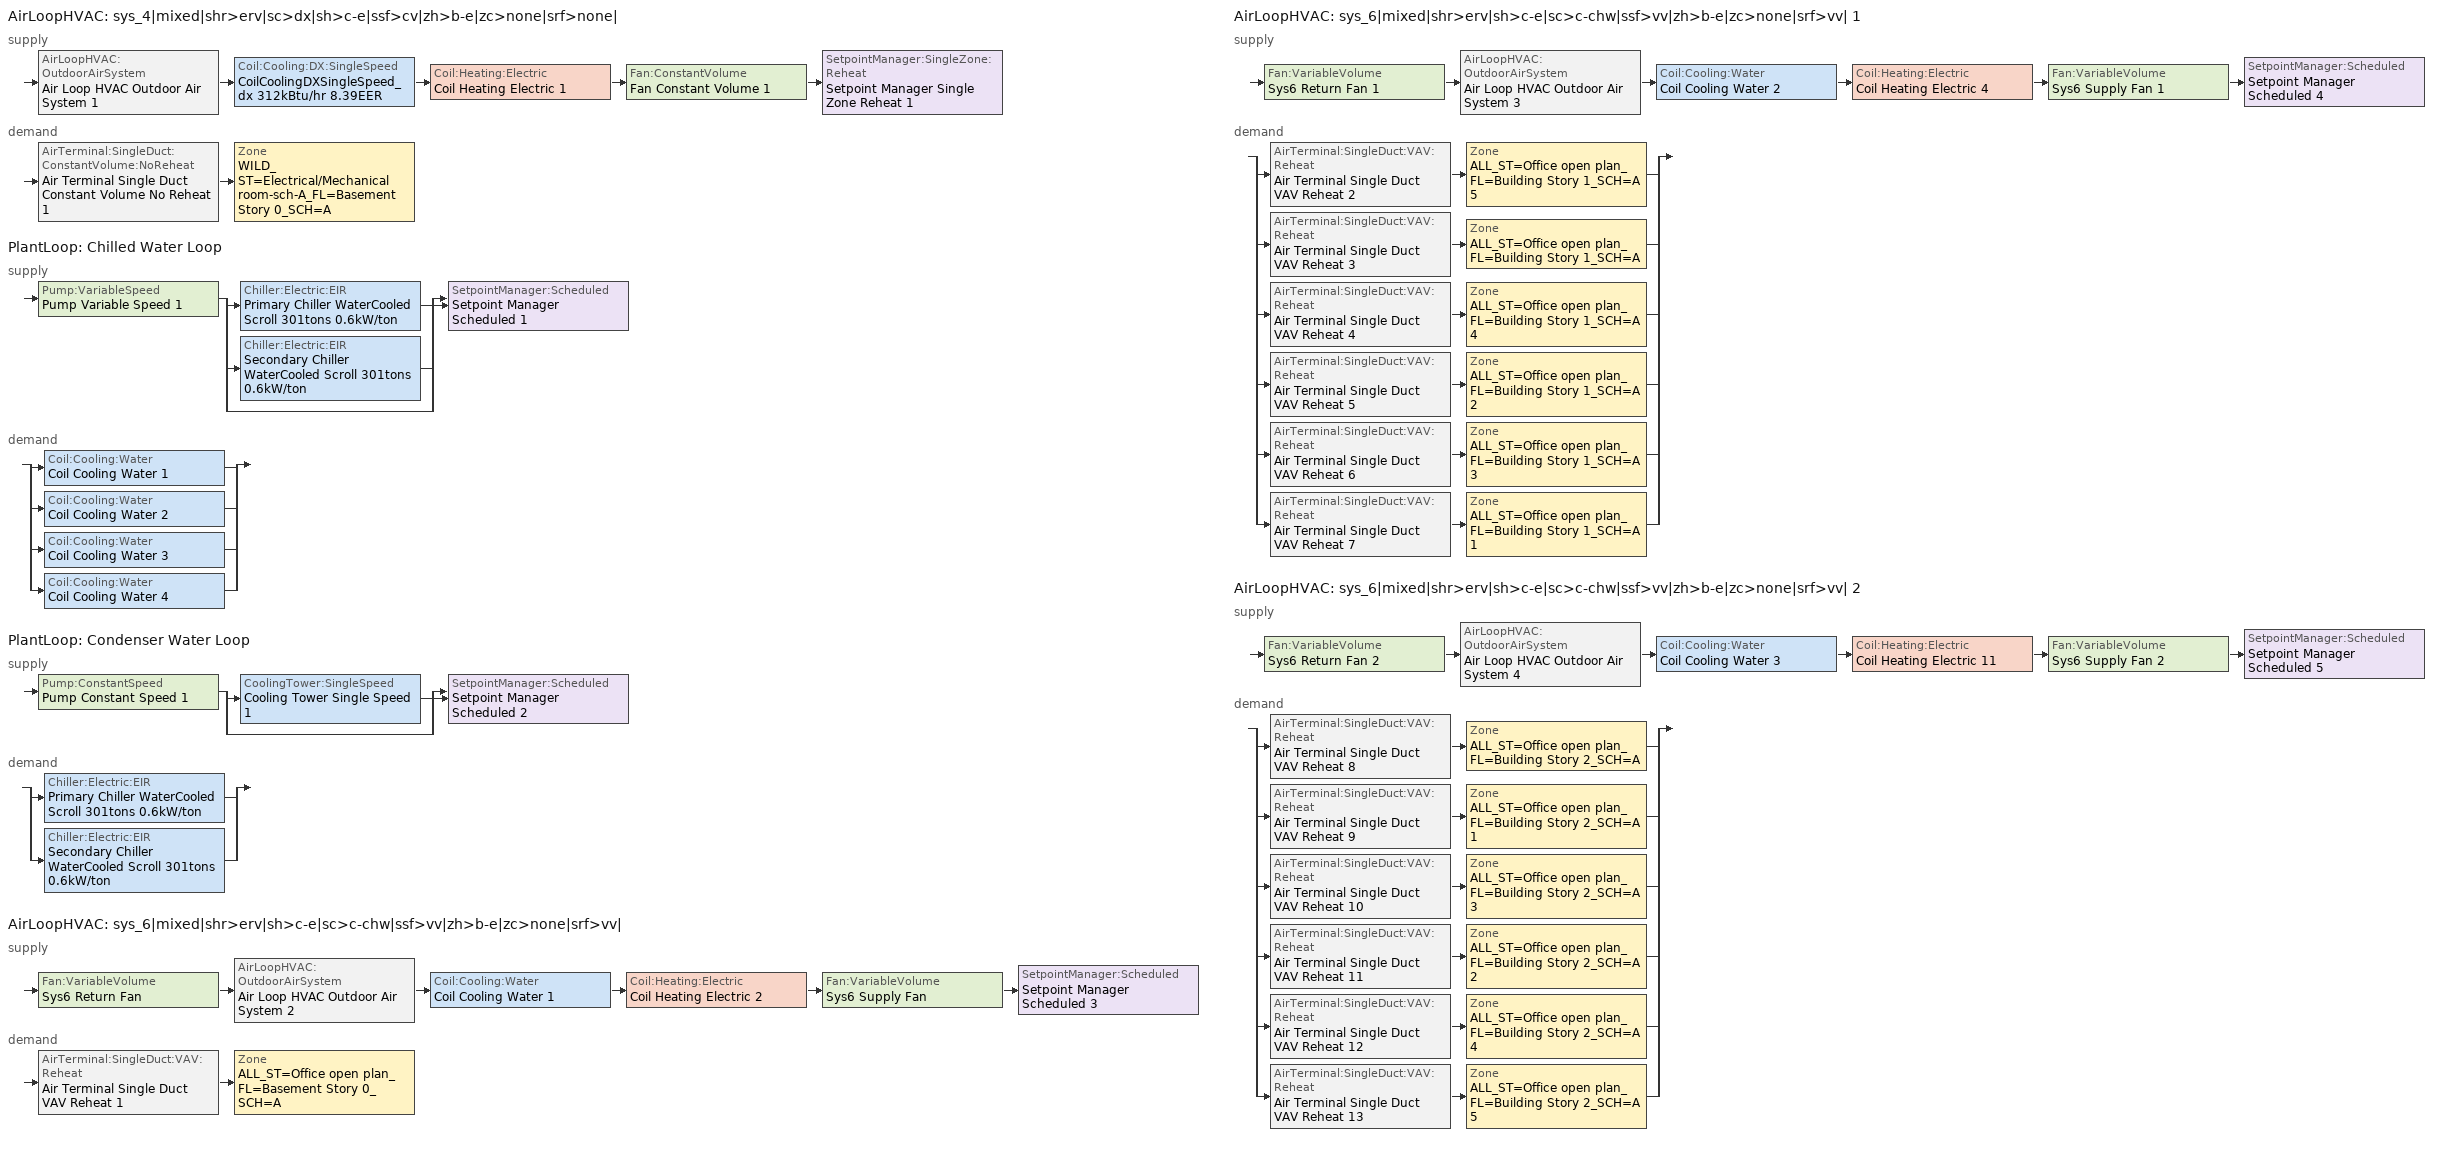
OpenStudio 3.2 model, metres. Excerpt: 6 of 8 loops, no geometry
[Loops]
AirLoopHVAC 'sys_4|mixed|shr>erv|sc>dx|sh>c-e|ssf>cv|zh>b-e|zc>none|srf>none|'
 supply: AirLoopHVAC:OutdoorAirSystem 'Air Loop HVAC Outdoor Air System 1' > Coil:Cooling:DX:SingleSpeed 'CoilCoolingDXSingleSpeed_dx 312kBtu/hr 8.39EER' > Coil:Heating:Electric 'Coil Heating Electric 1' > Fan:ConstantVolume 'Fan Constant Volume 1' > SetpointManager:SingleZone:Reheat 'Setpoint Manager Single Zone Reheat 1'
 demand: AirTerminal:SingleDuct:ConstantVolume:NoReheat 'Air Terminal Single Duct Constant Volume No Reheat 1' > Zone 'WILD_ST=Electrical/Mechanical room-sch-A_FL=Basement Story 0_SCH=A'
PlantLoop 'Chilled Water Loop'
 supply: Pump:VariableSpeed 'Pump Variable Speed 1' > split
  | Chiller:Electric:EIR 'Primary Chiller WaterCooled Scroll 301tons 0.6kW/ton'
  | Chiller:Electric:EIR 'Secondary Chiller WaterCooled Scroll 301tons 0.6kW/ton'
  | bypass
  join > SetpointManager:Scheduled 'Setpoint Manager Scheduled 1'
 demand: split
  | Coil:Cooling:Water 'Coil Cooling Water 1'
  | Coil:Cooling:Water 'Coil Cooling Water 2'
  | Coil:Cooling:Water 'Coil Cooling Water 3'
  | Coil:Cooling:Water 'Coil Cooling Water 4'
PlantLoop 'Condenser Water Loop'
 supply: Pump:ConstantSpeed 'Pump Constant Speed 1' > split
  | CoolingTower:SingleSpeed 'Cooling Tower Single Speed 1'
  | bypass
  join > SetpointManager:Scheduled 'Setpoint Manager Scheduled 2'
 demand: split
  | Chiller:Electric:EIR 'Primary Chiller WaterCooled Scroll 301tons 0.6kW/ton'
  | Chiller:Electric:EIR 'Secondary Chiller WaterCooled Scroll 301tons 0.6kW/ton'
AirLoopHVAC 'sys_6|mixed|shr>erv|sh>c-e|sc>c-chw|ssf>vv|zh>b-e|zc>none|srf>vv|'
 supply: Fan:VariableVolume 'Sys6 Return Fan' > AirLoopHVAC:OutdoorAirSystem 'Air Loop HVAC Outdoor Air System 2' > Coil:Cooling:Water 'Coil Cooling Water 1' > Coil:Heating:Electric 'Coil Heating Electric 2' > Fan:VariableVolume 'Sys6 Supply Fan' > SetpointManager:Scheduled 'Setpoint Manager Scheduled 3'
 demand: AirTerminal:SingleDuct:VAV:Reheat 'Air Terminal Single Duct VAV Reheat 1' > Zone 'ALL_ST=Office open plan_FL=Basement Story 0_SCH=A'
AirLoopHVAC 'sys_6|mixed|shr>erv|sh>c-e|sc>c-chw|ssf>vv|zh>b-e|zc>none|srf>vv| 1'
 supply: Fan:VariableVolume 'Sys6 Return Fan 1' > AirLoopHVAC:OutdoorAirSystem 'Air Loop HVAC Outdoor Air System 3' > Coil:Cooling:Water 'Coil Cooling Water 2' > Coil:Heating:Electric 'Coil Heating Electric 4' > Fan:VariableVolume 'Sys6 Supply Fan 1' > SetpointManager:Scheduled 'Setpoint Manager Scheduled 4'
 demand: split
  | AirTerminal:SingleDuct:VAV:Reheat 'Air Terminal Single Duct VAV Reheat 2' > Zone 'ALL_ST=Office open plan_FL=Building Story 1_SCH=A 5'
  | AirTerminal:SingleDuct:VAV:Reheat 'Air Terminal Single Duct VAV Reheat 3' > Zone 'ALL_ST=Office open plan_FL=Building Story 1_SCH=A'
  | AirTerminal:SingleDuct:VAV:Reheat 'Air Terminal Single Duct VAV Reheat 4' > Zone 'ALL_ST=Office open plan_FL=Building Story 1_SCH=A 4'
  | AirTerminal:SingleDuct:VAV:Reheat 'Air Terminal Single Duct VAV Reheat 5' > Zone 'ALL_ST=Office open plan_FL=Building Story 1_SCH=A 2'
  | AirTerminal:SingleDuct:VAV:Reheat 'Air Terminal Single Duct VAV Reheat 6' > Zone 'ALL_ST=Office open plan_FL=Building Story 1_SCH=A 3'
  | AirTerminal:SingleDuct:VAV:Reheat 'Air Terminal Single Duct VAV Reheat 7' > Zone 'ALL_ST=Office open plan_FL=Building Story 1_SCH=A 1'
AirLoopHVAC 'sys_6|mixed|shr>erv|sh>c-e|sc>c-chw|ssf>vv|zh>b-e|zc>none|srf>vv| 2'
 supply: Fan:VariableVolume 'Sys6 Return Fan 2' > AirLoopHVAC:OutdoorAirSystem 'Air Loop HVAC Outdoor Air System 4' > Coil:Cooling:Water 'Coil Cooling Water 3' > Coil:Heating:Electric 'Coil Heating Electric 11' > Fan:VariableVolume 'Sys6 Supply Fan 2' > SetpointManager:Scheduled 'Setpoint Manager Scheduled 5'
 demand: split
  | AirTerminal:SingleDuct:VAV:Reheat 'Air Terminal Single Duct VAV Reheat 8' > Zone 'ALL_ST=Office open plan_FL=Building Story 2_SCH=A'
  | AirTerminal:SingleDuct:VAV:Reheat 'Air Terminal Single Duct VAV Reheat 9' > Zone 'ALL_ST=Office open plan_FL=Building Story 2_SCH=A 1'
  | AirTerminal:SingleDuct:VAV:Reheat 'Air Terminal Single Duct VAV Reheat 10' > Zone 'ALL_ST=Office open plan_FL=Building Story 2_SCH=A 3'
  | AirTerminal:SingleDuct:VAV:Reheat 'Air Terminal Single Duct VAV Reheat 11' > Zone 'ALL_ST=Office open plan_FL=Building Story 2_SCH=A 2'
  | AirTerminal:SingleDuct:VAV:Reheat 'Air Terminal Single Duct VAV Reheat 12' > Zone 'ALL_ST=Office open plan_FL=Building Story 2_SCH=A 4'
  | AirTerminal:SingleDuct:VAV:Reheat 'Air Terminal Single Duct VAV Reheat 13' > Zone 'ALL_ST=Office open plan_FL=Building Story 2_SCH=A 5'
[Sizing:Zone] Zone Cooling Design Supply Air Temperature Input Method=TemperatureDifference; Zone Cooling Design Supply Air Temperature {C}=14; Zone Cooling Design Supply Air Temperature Difference {deltaC}=11; Zone Heating Design Supply Air Temperature Input Method=TemperatureDifference; Zone Heating Design Supply Air Temperature {C}=40; Zone Heating Design Supply Air Temperature Difference {deltaC}=21; Zone Cooling Design Supply Air Humidity Ratio {kg-H2O/kg-air}=0.0085; Zone Heating Design Supply Air Humidity Ratio {kg-H2O/kg-air}=0.008; Zone Heating Sizing Factor=1.3; Zone Cooling Sizing Factor=1.1; Cooling Design Air Flow Method=DesignDay; Heating Design Air Flow Method=DesignDay; Account for Dedicated Outdoor Air System=No; Dedicated Outdoor Air System Control Strategy=NeutralSupplyAir; Dedicated Outdoor Air Low Setpoint Temperature for Design {C}=autosize; Dedicated Outdoor Air High Setpoint Temperature for Design {C}=autosize
ALL_ST=Office open plan_FL=Building Story 1_SCH=A; ALL_ST=Office open plan_FL=Building Story 1_SCH=A 1; ALL_ST=Office open plan_FL=Building Story 1_SCH=A 2; ALL_ST=Office open plan_FL=Basement Story 0_SCH=A; ALL_ST=Office open plan_FL=Building Story 2_SCH=A; ALL_ST=Office open plan_FL=Building Story 1_SCH=A 3; ALL_ST=Office open plan_FL=Building Story 1_SCH=A 4; ALL_ST=Office open plan_FL=Building Story 2_SCH=A 1; ALL_ST=Office open plan_FL=Building Story 2_SCH=A 2; ALL_ST=Office open plan_FL=Building Story 2_SCH=A 3; ALL_ST=Office open plan_FL=Building Story 1_SCH=A 5; ALL_ST=Office open plan_FL=Building Story 2_SCH=A 4; ALL_ST=Office open plan_FL=Building Story 2_SCH=A 5; WILD_ST=Electrical/Mechanical room-sch-A_FL=Basement Story 0_SCH=A
[Zone equipment]
ALL_ST=Office open plan_FL=Building Story 1_SCH=A: Zone HVAC Baseboard Convective Electric 4, Air Terminal Single Duct VAV Reheat 3
ALL_ST=Office open plan_FL=Building Story 1_SCH=A 1: Zone HVAC Baseboard Convective Electric 8, Air Terminal Single Duct VAV Reheat 7
ALL_ST=Office open plan_FL=Building Story 1_SCH=A 2: Zone HVAC Baseboard Convective Electric 6, Air Terminal Single Duct VAV Reheat 5
ALL_ST=Office open plan_FL=Basement Story 0_SCH=A: Zone HVAC Baseboard Convective Electric 2, Air Terminal Single Duct VAV Reheat 1
ALL_ST=Office open plan_FL=Building Story 2_SCH=A: Zone HVAC Baseboard Convective Electric 9, Air Terminal Single Duct VAV Reheat 8
ALL_ST=Office open plan_FL=Building Story 1_SCH=A 3: Zone HVAC Baseboard Convective Electric 7, Air Terminal Single Duct VAV Reheat 6
ALL_ST=Office open plan_FL=Building Story 1_SCH=A 4: Zone HVAC Baseboard Convective Electric 5, Air Terminal Single Duct VAV Reheat 4
ALL_ST=Office open plan_FL=Building Story 2_SCH=A 1: Zone HVAC Baseboard Convective Electric 10, Air Terminal Single Duct VAV Reheat 9
ALL_ST=Office open plan_FL=Building Story 2_SCH=A 2: Zone HVAC Baseboard Convective Electric 12, Air Terminal Single Duct VAV Reheat 11
ALL_ST=Office open plan_FL=Building Story 2_SCH=A 3: Zone HVAC Baseboard Convective Electric 11, Air Terminal Single Duct VAV Reheat 10
ALL_ST=Office open plan_FL=Building Story 1_SCH=A 5: Zone HVAC Baseboard Convective Electric 3, Air Terminal Single Duct VAV Reheat 2
ALL_ST=Office open plan_FL=Building Story 2_SCH=A 4: Zone HVAC Baseboard Convective Electric 13, Air Terminal Single Duct VAV Reheat 12
ALL_ST=Office open plan_FL=Building Story 2_SCH=A 5: Zone HVAC Baseboard Convective Electric 14, Air Terminal Single Duct VAV Reheat 13
WILD_ST=Electrical/Mechanical room-sch-A_FL=Basement Story 0_SCH=A: Zone HVAC Baseboard Convective Electric 1, Air Terminal Single Duct Constant Volume No Reheat 1
[AirLoopHVAC] Design Supply Air Flow Rate {m3/s}=autosize; Design Return Air Flow Fraction of Supply Air Flow=1
Name | Availability Schedule
sys_4|mixed|shr>erv|sc>dx|sh>c-e|ssf>cv|zh>b-e|zc>none|srf>none| | sys_4|mixed|shr>none|sc>dx|sh>c-e|ssf>cv|zh>b-e|zc>none|srf>none| Occ Sch
sys_6|mixed|shr>erv|sh>c-e|sc>c-chw|ssf>vv|zh>b-e|zc>none|srf>vv| | sys_6|mixed|shr>none|sh>c-e|sc>c-chw|ssf>vv|zh>b-e|zc>none|srf>vv| Occ Sch
sys_6|mixed|shr>erv|sh>c-e|sc>c-chw|ssf>vv|zh>b-e|zc>none|srf>vv| 1 | sys_6|mixed|shr>none|sh>c-e|sc>c-chw|ssf>vv|zh>b-e|zc>none|srf>vv| 1 Occ Sch
sys_6|mixed|shr>erv|sh>c-e|sc>c-chw|ssf>vv|zh>b-e|zc>none|srf>vv| 2 | sys_6|mixed|shr>none|sh>c-e|sc>c-chw|ssf>vv|zh>b-e|zc>none|srf>vv| 2 Occ Sch
[Sizing:System] Type of Load to Size On=Sensible; Design Outdoor Air Flow Rate {m3/s}=Autosize; Preheat Design Temperature {C}=7; Preheat Design Humidity Ratio {kg-H2O/kg-Air}=0.008; Precool Design Humidity Ratio {kg-H2O/kg-Air}=0.008; Central Cooling Design Supply Air Temperature {C}=13; Sizing Option=NonCoincident; 100% Outdoor Air in Cooling=No; 100% Outdoor Air in Heating=No; Central Cooling Design Supply Air Humidity Ratio {kg-H2O/kg-Air}=0.0085; Central Heating Design Supply Air Humidity Ratio {kg-H2O/kg-Air}=0.008; Cooling Design Air Flow Method=DesignDay; Cooling Design Air Flow Rate {m3/s}=0; Heating Design Air Flow Method=DesignDay; Heating Design Air Flow Rate {m3/s}=0; System Outdoor Air Method=ZoneSum; Zone Maximum Outdoor Air Fraction=1; Cooling Supply Air Flow Rate Per Floor Area {m3/s-m2}=0.00996765; Cooling Fraction of Autosized Cooling Supply Air Flow Rate=1; Cooling Supply Air Flow Rate Per Unit Cooling Capacity {m3/s-W}=3.94755e-05; Heating Supply Air Flow Rate Per Floor Area {m3/s-m2}=0.00996765; Heating Fraction of Autosized Heating Supply Air Flow Rate=1; Heating Fraction of Autosized Cooling Supply Air Flow Rate=1; Heating Supply Air Flow Rate Per Unit Heating Capacity {m3/s-W}=3.15882e-05; Cooling Design Capacity Method=CoolingDesignCapacity; Cooling Design Capacity {W}=autosize; Cooling Design Capacity Per Floor Area {W/m2}=234.7; Fraction of Autosized Cooling Design Capacity=1; Heating Design Capacity Method=HeatingDesignCapacity; Heating Design Capacity {W}=autosize; Heating Design Capacity Per Floor Area {W/m2}=157; Fraction of Autosized Heating Design Capacity=1; Central Cooling Capacity Control Method=OnOff
Name | Central Heating Maximum System Air Flow Ratio | Precool Design Temperature {C} | Central Heating Design Supply Air Temperature {C}
sys_4|mixed|shr>erv|sc>dx|sh>c-e|ssf>cv|zh>b-e|zc>none|srf>none| | 1 | 13 | 43
sys_6|mixed|shr>erv|sh>c-e|sc>c-chw|ssf>vv|zh>b-e|zc>none|srf>vv|; sys_6|mixed|shr>erv|sh>c-e|sc>c-chw|ssf>vv|zh>b-e|zc>none|srf>vv| 1; sys_6|mixed|shr>erv|sh>c-e|sc>c-chw|ssf>vv|zh>b-e|zc>none|srf>vv| 2 | 0.3 | 12.8 | 13.1
[Fan:ConstantVolume]
Fan Constant Volume 1: Availability Schedule=Always On Discrete; Fan Total Efficiency=0.39975; Pressure Rise {Pa}=640; Maximum Flow Rate {m3/s}=AutoSize; Motor Efficiency=0.615
[Coil:Cooling:DX:SingleSpeed]
CoilCoolingDXSingleSpeed_dx 312kBtu/hr 8.39EER: Availability Schedule=Always On Discrete; Rated Total Cooling Capacity {W}=autosize; Rated Sensible Heat Ratio=autosize; Rated COP {W/W}=2.92983; Rated Air Flow Rate {m3/s}=autosize; Rated Evaporator Fan Power Per Volume Flow Rate {W/(m3/s)}=773.3; Total Cooling Capacity Function of Temperature Curve=DXCOOL-NECB2011-REF-CAPFT; Total Cooling Capacity Function of Flow Fraction Curve=DXCOOL-NECB2011-REF-CAPFFLOW; Energy Input Ratio Function of Temperature Curve=DXCOOL-NECB2011-REF-COOLEIRFT; Energy Input Ratio Function of Flow Fraction Curve=DXCOOL-NECB2011-REF-COOLEIRFFLOW; Part Load Fraction Correlation Curve=DXCOOL-NECB2011-REF-COOLPLFFPLR; Minimum Outdoor Dry-Bulb Temperature for Compressor Operation {C}=-25; Condenser Type=AirCooled; Evaporative Condenser Effectiveness=0; Evaporative Condenser Air Flow Rate {m3/s}=Autosize; Evaporative Condenser Pump Rated Power Consumption {W}=Autosize; Crankcase Heater Capacity {W}=0; Maximum Outdoor Dry-Bulb Temperature for Crankcase Heater Operation {C}=0; Basin Heater Capacity {W/K}=0; Basin Heater Setpoint Temperature {C}=10
[Coil:Heating:Electric] Availability Schedule=Always On Discrete
Coil Heating Electric 1; Coil Heating Electric 2; Coil Heating Electric 3; Coil Heating Electric 4; Coil Heating Electric 5; Coil Heating Electric 6; Coil Heating Electric 7; Coil Heating Electric 8; Coil Heating Electric 9; Coil Heating Electric 10; Coil Heating Electric 11; Coil Heating Electric 12; Coil Heating Electric 13; Coil Heating Electric 14; Coil Heating Electric 15; Coil Heating Electric 16; Coil Heating Electric 17
[Controller:OutdoorAir] Minimum Outdoor Air Flow Rate {m3/s}=autosize; Maximum Outdoor Air Flow Rate {m3/s}=Autosize; Economizer Control Type=DifferentialEnthalpy; Economizer Control Action Type=ModulateFlow; Lockout Type=NoLockout; Minimum Limit Type=FixedMinimum; High Humidity Control=No; Heat Recovery Bypass Control Type=BypassWhenOAFlowGreaterThanMinimum
Name | Minimum Outdoor Air Schedule | Controller Mechanical Ventilation
Controller Outdoor Air 1 | sys_4|mixed|shr>none|sc>dx|sh>c-e|ssf>cv|zh>b-e|zc>none|srf>none| Occ Sch | Controller Mechanical Ventilation 1
Controller Outdoor Air 2 | sys_6|mixed|shr>none|sh>c-e|sc>c-chw|ssf>vv|zh>b-e|zc>none|srf>vv| Occ Sch | Controller Mechanical Ventilation 2
Controller Outdoor Air 3 | sys_6|mixed|shr>none|sh>c-e|sc>c-chw|ssf>vv|zh>b-e|zc>none|srf>vv| 1 Occ Sch | Controller Mechanical Ventilation 3
Controller Outdoor Air 4 | sys_6|mixed|shr>none|sh>c-e|sc>c-chw|ssf>vv|zh>b-e|zc>none|srf>vv| 2 Occ Sch | Controller Mechanical Ventilation 4
[Controller:MechanicalVentilation] Availability Schedule=Always On Discrete; System Outdoor Air Method=ZoneSum
Controller Mechanical Ventilation 1; Controller Mechanical Ventilation 2; Controller Mechanical Ventilation 3; Controller Mechanical Ventilation 4
[AirLoopHVAC:OutdoorAirSystem]
Name | Controller
Air Loop HVAC Outdoor Air System 1 | Controller Outdoor Air 1
Air Loop HVAC Outdoor Air System 2 | Controller Outdoor Air 2
Air Loop HVAC Outdoor Air System 3 | Controller Outdoor Air 3
Air Loop HVAC Outdoor Air System 4 | Controller Outdoor Air 4
[SetpointManager:SingleZone:Reheat]
Setpoint Manager Single Zone Reheat 1: Minimum Supply Air Temperature {C}=13; Maximum Supply Air Temperature {C}=43; Control Zone=WILD_ST=Electrical/Mechanical room-sch-A_FL=Basement Story 0_SCH=A
[ZoneHVAC:Baseboard:Convective:Electric] Availability Schedule=Always On Discrete; Nominal Capacity {W}=autosize; Efficiency=1
Zone HVAC Baseboard Convective Electric 1; Zone HVAC Baseboard Convective Electric 2; Zone HVAC Baseboard Convective Electric 3; Zone HVAC Baseboard Convective Electric 4; Zone HVAC Baseboard Convective Electric 5; Zone HVAC Baseboard Convective Electric 6; Zone HVAC Baseboard Convective Electric 7; Zone HVAC Baseboard Convective Electric 8; Zone HVAC Baseboard Convective Electric 9; Zone HVAC Baseboard Convective Electric 10; Zone HVAC Baseboard Convective Electric 11; Zone HVAC Baseboard Convective Electric 12; Zone HVAC Baseboard Convective Electric 13; Zone HVAC Baseboard Convective Electric 14
[AirTerminal:SingleDuct:ConstantVolume:NoReheat]
Air Terminal Single Duct Constant Volume No Reheat 1: Availability Schedule=Always On Discrete; Maximum Air Flow Rate {m3/s}=AutoSize
[PlantLoop] Glycol Concentration=0; Plant Loop Volume {m3}=Autocalculate; Load Distribution Scheme=Optimal
Chilled Water Loop; Condenser Water Loop
[Sizing:Plant] Loop Design Temperature Difference {deltaC}=6; Sizing Option=NonCoincident; Zone Timesteps in Averaging Window=1; Coincident Sizing Factor Mode=None
Name | Loop Type | Design Loop Exit Temperature {C}
Chilled Water Loop | Cooling | 7
Condenser Water Loop | Condenser | 29
[Pump:VariableSpeed]
Pump Variable Speed 1: Motor Efficiency=0.936; Pump Control Type=Intermittent; Skin Loss Radiative Fraction=0.5; Design Power Sizing Method=PowerPerFlowPerPressure; Design Electric Power per Unit Flow Rate {W/(m3/s)}=348701.1; Design Shaft Power per Unit Flow Rate per Unit Head {W-s/m3-Pa}=1.83242; Design Minimum Flow Rate Fraction=0
[Chiller:Electric:EIR] Reference Capacity {W}=1.06029e+06; Reference COP {W/W}=5.67258; Reference Chilled Water Flow Rate {m3/s}=Autosize; Cooling Capacity Function of Temperature Curve=WaterCooled_Scroll_CAPFT_NECB2011; Electric Input to Cooling Output Ratio Function of Temperature Curve=WaterCooled_Scroll_EIRFT_NECB2011; Electric Input to Cooling Output Ratio Function of Part Load Ratio Curve=WaterCooled_Scroll_EIRFPLR_NECB2011; Minimum Part Load Ratio=0.25; Minimum Unloading Ratio=0.25; Condenser Type=WaterCooled; Chiller Flow Mode=LeavingSetpointModulated; Design Heat Recovery Water Flow Rate {m3/s}=Autosize; Sizing Factor=1; Basin Heater Capacity {W/K}=0; Basin Heater Setpoint Temperature {C}=10; Condenser Heat Recovery Relative Capacity Fraction=1
Primary Chiller WaterCooled Scroll 301tons 0.6kW/ton; Secondary Chiller WaterCooled Scroll 301tons 0.6kW/ton
[SetpointManager:Scheduled] Control Variable=Temperature
Name | Schedule
Setpoint Manager Scheduled 1 | CHW Temp
Setpoint Manager Scheduled 2 | CW Temp
Setpoint Manager Scheduled 3 | Supply Air Temp
Setpoint Manager Scheduled 4 | Supply Air Temp 1
Setpoint Manager Scheduled 5 | Supply Air Temp 2
[Pump:ConstantSpeed]
Pump Constant Speed 1: Rated Flow Rate {m3/s}=autosize; Rated Pump Head {Pa}=179352; Rated Power Consumption {W}=autosize; Motor Efficiency=0.954; Fraction of Motor Inefficiencies to Fluid Stream=0; Pump Control Type=Intermittent; Design Power Sizing Method=PowerPerFlowPerPressure; Design Electric Power per Unit Flow Rate {W/(m3/s)}=348701.1; Design Shaft Power per Unit Flow Rate per Unit Head {W-s/m3-Pa}=1.60085
[CoolingTower:SingleSpeed]
Cooling Tower Single Speed 1: Design Water Flow Rate {m3/s}=autosize; Design Air Flow Rate {m3/s}=autosize; Fan Power at Design Air Flow Rate {W}=32427.4; U-Factor Times Area Value at Design Air Flow Rate {W/K}=autosize; Air Flow Rate in Free Convection Regime {m3/s}=autosize; U-Factor Times Area Value at Free Convection Air Flow Rate {W/K}=autosize; Performance Input Method=UFactorTimesAreaAndDesignWaterFlowRate; Free Convection Capacity {W}=0; Basin Heater Capacity {W/K}=0; Evaporation Loss Mode=LossFactor; Evaporation Loss Factor {percent/K}=0.2; Drift Loss Percent {percent}=0.008; Blowdown Calculation Mode=ConcentrationRatio; Blowdown Concentration Ratio=3; Capacity Control=FanCycling; Number of Cells=2; Cell Control=MinimalCell; Cell Minimum  Water Flow Rate Fraction=0.33; Cell Maximum Water Flow Rate Fraction=2.5; Sizing Factor=1; Free Convection Air Flow Rate Sizing Factor=0.1; Free Convection U-Factor Times Area Value Sizing Factor=0.1; Heat Rejection Capacity and Nominal Capacity Sizing Ratio=1.25; Free Convection Nominal Capacity Sizing Factor=0.1; Design Inlet Air Dry-Bulb Temperature {C}=35; Design Inlet Air Wet-Bulb Temperature {C}=24; Design Approach Temperature {deltaC}=5; Design Range Temperature {deltaC}=6
[Fan:VariableVolume] Availability Schedule=Always On Discrete; Maximum Flow Rate {m3/s}=Autosize; Fan Power Minimum Flow Rate Input Method=Fraction; Fan Power Minimum Air Flow Rate {m3/s}=0; Motor In Airstream Fraction=1; Fan Power Coefficient 5=0
Name | Fan Total Efficiency | Pressure Rise {Pa} | Fan Power Minimum Flow Fraction | Motor Efficiency | Fan Power Coefficient 1 | Fan Power Coefficient 2 | Fan Power Coefficient 3 | Fan Power Coefficient 4
Sys6 Supply Fan | 0.549965 | 1000 | 0.68 | 0.8461 | -2.4176 | 9.5874 | -11.559 | 5.4009
Sys6 Return Fan; Sys6 Return Fan 1 | 0.299975 | 250 | 0.68 | 0.4615 | -2.4176 | 9.5874 | -11.559 | 5.4009
Sys6 Supply Fan 1 | 0.549965 | 1000 | 0.5 | 0.8461 | -4.1457 | 16.803 | -19.471 | 7.8488
Sys6 Supply Fan 2 | 0.549965 | 1000 | 0.22 | 0.8461 | -0.3477 | 4.0976 | -5.0024 | 2.268
Sys6 Return Fan 2 | 0.299975 | 250 | 0.22 | 0.4615 | -0.3477 | 4.0976 | -5.0024 | 2.268
[Coil:Cooling:Water] Availability Schedule=Always On Discrete
Coil Cooling Water 1; Coil Cooling Water 2; Coil Cooling Water 3; Coil Cooling Water 4
[Controller:WaterCoil] Action=Reverse; Minimum Actuated Flow {m3/s}=0
Name | Water Coil
Controller Water Coil 1 | Coil Cooling Water 1
Controller Water Coil 2 | Coil Cooling Water 2
Controller Water Coil 3 | Coil Cooling Water 3
Controller Water Coil 4 | Coil Cooling Water 4
[AirTerminal:SingleDuct:VAV:Reheat] Availability Schedule=Always On Discrete; Maximum Air Flow Rate {m3/s}=AutoSize; Zone Minimum Air Flow Input Method=Constant; Constant Minimum Air Flow Fraction=0.3; Maximum Hot Water or Steam Flow Rate {m3/s}=AutoSize; Minimum Hot Water or Steam Flow Rate {m3/s}=0; Convergence Tolerance=0.001; Damper Heating Action=Normal; Maximum Flow per Zone Floor Area During Reheat {m3/s-m2}=AutoSize; Maximum Reheat Air Temperature {C}=43; Control For Outdoor Air=No
Name | Fixed Minimum Air Flow Rate {m3/s} | Reheat Coil | Maximum Flow Fraction During Reheat
Air Terminal Single Duct VAV Reheat 1 | 1.56736 | Coil Heating Electric 3 | AutoSize
Air Terminal Single Duct VAV Reheat 2 | 4.99224 | Coil Heating Electric 5 | 0.5
Air Terminal Single Duct VAV Reheat 3 | 0.0724055 | Coil Heating Electric 6 | 0.5
Air Terminal Single Duct VAV Reheat 4 | 0.626839 | Coil Heating Electric 7 | 0.5
Air Terminal Single Duct VAV Reheat 5 | 0.40395 | Coil Heating Electric 8 | 0.5
Air Terminal Single Duct VAV Reheat 6 | 0.626826 | Coil Heating Electric 9 | 0.5
Air Terminal Single Duct VAV Reheat 7 | 0.40395 | Coil Heating Electric 10 | 0.5
Air Terminal Single Duct VAV Reheat 8 | 4.99224 | Coil Heating Electric 12 | 0.5
Air Terminal Single Duct VAV Reheat 9 | 0.0724055 | Coil Heating Electric 13 | 0.5
Air Terminal Single Duct VAV Reheat 10 | 0.626839 | Coil Heating Electric 14 | 0.5
Air Terminal Single Duct VAV Reheat 11 | 0.40395 | Coil Heating Electric 15 | 0.5
Air Terminal Single Duct VAV Reheat 12 | 0.626826 | Coil Heating Electric 16 | 0.5
Air Terminal Single Duct VAV Reheat 13 | 0.40395 | Coil Heating Electric 17 | 0.5
[Schedule:Ruleset]
Name | Default Day Schedule | Summer Design Day Schedule | Winter Design Day Schedule
CHW Temp | Schedule Day 3
CW Temp | Schedule Day 4
Supply Air Temp | Supply Air Temp Default
Supply Air Temp 1 | Supply Air Temp Default 1
Supply Air Temp 2 | Supply Air Temp Default 2
sys_4|mixed|shr>none|sc>dx|sh>c-e|ssf>cv|zh>b-e|zc>none|srf>none| Occ Sch | sys_4|mixed|shr>none|sc>dx|sh>c-e|ssf>cv|zh>b-e|zc>none|srf>none| Occ Sch Default | sys_4|mixed|shr>none|sc>dx|sh>c-e|ssf>cv|zh>b-e|zc>none|srf>none| Occ Sch Summer Design Day | sys_4|mixed|shr>none|sc>dx|sh>c-e|ssf>cv|zh>b-e|zc>none|srf>none| Occ Sch Winter Design Day
sys_6|mixed|shr>none|sh>c-e|sc>c-chw|ssf>vv|zh>b-e|zc>none|srf>vv| Occ Sch | sys_6|mixed|shr>none|sh>c-e|sc>c-chw|ssf>vv|zh>b-e|zc>none|srf>vv| Occ Sch Default | sys_6|mixed|shr>none|sh>c-e|sc>c-chw|ssf>vv|zh>b-e|zc>none|srf>vv| Occ Sch Summer Design Day | sys_6|mixed|shr>none|sh>c-e|sc>c-chw|ssf>vv|zh>b-e|zc>none|srf>vv| Occ Sch Winter Design Day
sys_6|mixed|shr>none|sh>c-e|sc>c-chw|ssf>vv|zh>b-e|zc>none|srf>vv| 1 Occ Sch | sys_6|mixed|shr>none|sh>c-e|sc>c-chw|ssf>vv|zh>b-e|zc>none|srf>vv| 1 Occ Sch Default | sys_6|mixed|shr>none|sh>c-e|sc>c-chw|ssf>vv|zh>b-e|zc>none|srf>vv| 1 Occ Sch Summer Design Day | sys_6|mixed|shr>none|sh>c-e|sc>c-chw|ssf>vv|zh>b-e|zc>none|srf>vv| 1 Occ Sch Winter Design Day
sys_6|mixed|shr>none|sh>c-e|sc>c-chw|ssf>vv|zh>b-e|zc>none|srf>vv| 2 Occ Sch | sys_6|mixed|shr>none|sh>c-e|sc>c-chw|ssf>vv|zh>b-e|zc>none|srf>vv| 2 Occ Sch Default | sys_6|mixed|shr>none|sh>c-e|sc>c-chw|ssf>vv|zh>b-e|zc>none|srf>vv| 2 Occ Sch Summer Design Day | sys_6|mixed|shr>none|sh>c-e|sc>c-chw|ssf>vv|zh>b-e|zc>none|srf>vv| 2 Occ Sch Winter Design Day
[Schedule:Day]
Schedule Day 3; wkdCHW Temp 1; satCHW Temp 1; sunCHW Temp 1: 1, 0, 7, 2, 0, 7, 3, 0, 7, 4, 0, 7, 5, 0, 7, 6, 0, 7, 7, 0, 7, 8, 0, 7, 9, 0, 7, 10, 0, 7, 11, 0, 7, 12, 0, 7, 13, 0, 7, 14, 0, 7, 15, 0, 7, 16, 0, 7, 17, 0, 7, 18, 0, 7, 19, 0, 7, 20, 0, 7, 21, 0, 7, 22, 0, 7, 23, 0, 7, 24, 0, 7
Schedule Day 4; wkdCW Temp 1; satCW Temp 1; sunCW Temp 1: 1, 0, 29, 2, 0, 29, 3, 0, 29, 4, 0, 29, 5, 0, 29, 6, 0, 29, 7, 0, 29, 8, 0, 29, 9, 0, 29, 10, 0, 29, 11, 0, 29, 12, 0, 29, 13, 0, 29, 14, 0, 29, 15, 0, 29, 16, 0, 29, 17, 0, 29, 18, 0, 29, 19, 0, 29, 20, 0, 29, 21, 0, 29, 22, 0, 29, 23, 0, 29, 24, 0, 29
Supply Air Temp Default; Supply Air Temp Default 1; Supply Air Temp Default 2: 24, 0, 13
sys_4|mixed|shr>none|sc>dx|sh>c-e|ssf>cv|zh>b-e|zc>none|srf>none| Occ Sch Default; sys_6|mixed|shr>none|sh>c-e|sc>c-chw|ssf>vv|zh>b-e|zc>none|srf>vv| Occ Sch Default; sys_6|mixed|shr>none|sh>c-e|sc>c-chw|ssf>vv|zh>b-e|zc>none|srf>vv| 1 Occ Sch Default; sys_6|mixed|shr>none|sh>c-e|sc>c-chw|ssf>vv|zh>b-e|zc>none|srf>vv| 2 Occ Sch Default: 8, 0, 0, 19, 0, 1, 24, 0, 0
sys_4|mixed|shr>none|sc>dx|sh>c-e|ssf>cv|zh>b-e|zc>none|srf>none| Occ Sch Winter Design Day; sys_4|mixed|shr>none|sc>dx|sh>c-e|ssf>cv|zh>b-e|zc>none|srf>none| Occ Sch Summer Design Day; sys_6|mixed|shr>none|sh>c-e|sc>c-chw|ssf>vv|zh>b-e|zc>none|srf>vv| Occ Sch Winter Design Day; sys_6|mixed|shr>none|sh>c-e|sc>c-chw|ssf>vv|zh>b-e|zc>none|srf>vv| Occ Sch Summer Design Day; sys_6|mixed|shr>none|sh>c-e|sc>c-chw|ssf>vv|zh>b-e|zc>none|srf>vv| 1 Occ Sch Winter Design Day; sys_6|mixed|shr>none|sh>c-e|sc>c-chw|ssf>vv|zh>b-e|zc>none|srf>vv| 1 Occ Sch Summer Design Day; sys_6|mixed|shr>none|sh>c-e|sc>c-chw|ssf>vv|zh>b-e|zc>none|srf>vv| 2 Occ Sch Winter Design Day; sys_6|mixed|shr>none|sh>c-e|sc>c-chw|ssf>vv|zh>b-e|zc>none|srf>vv| 2 Occ Sch Summer Design Day: 24, 0, 1
sys_4|mixed|shr>none|sc>dx|sh>c-e|ssf>cv|zh>b-e|zc>none|srf>none| Occ Sch Sunday; sys_6|mixed|shr>none|sh>c-e|sc>c-chw|ssf>vv|zh>b-e|zc>none|srf>vv| Occ Sch Sunday; sys_6|mixed|shr>none|sh>c-e|sc>c-chw|ssf>vv|zh>b-e|zc>none|srf>vv| 1 Occ Sch Sunday; sys_6|mixed|shr>none|sh>c-e|sc>c-chw|ssf>vv|zh>b-e|zc>none|srf>vv| 2 Occ Sch Sunday: 24, 0, 0
[Schedule:Rule] Date Specification Type=DateRange; Start Month=1; Start Day=1; End Month=12; End Day=31
Name | Schedule Ruleset | Rule Order | Day Schedule | Apply Sunday | Apply Monday | Apply Tuesday | Apply Wednesday | Apply Thursday | Apply Friday | Apply Saturday
wkdCHW Temp rule | CHW Temp | 2 | wkdCHW Temp 1 | No | Yes | Yes | Yes | Yes | Yes | No
satCHW Temprule | CHW Temp | 1 | satCHW Temp 1 | No | No | No | No | No | No | Yes
sunCHW Temprule | CHW Temp | 0 | sunCHW Temp 1 | Yes | No | No | No | No | No | No
wkdCW Temp rule | CW Temp | 2 | wkdCW Temp 1 | No | Yes | Yes | Yes | Yes | Yes | No
satCW Temprule | CW Temp | 1 | satCW Temp 1 | No | No | No | No | No | No | Yes
sunCW Temprule | CW Temp | 0 | sunCW Temp 1 | Yes | No | No | No | No | No | No
sys_4|mixed|shr>none|sc>dx|sh>c-e|ssf>cv|zh>b-e|zc>none|srf>none| Occ Sch Sunday Rule | sys_4|mixed|shr>none|sc>dx|sh>c-e|ssf>cv|zh>b-e|zc>none|srf>none| Occ Sch | 0 | sys_4|mixed|shr>none|sc>dx|sh>c-e|ssf>cv|zh>b-e|zc>none|srf>none| Occ Sch Sunday | Yes |  |  |  |  |  | Yes
sys_6|mixed|shr>none|sh>c-e|sc>c-chw|ssf>vv|zh>b-e|zc>none|srf>vv| Occ Sch Sunday Rule | sys_6|mixed|shr>none|sh>c-e|sc>c-chw|ssf>vv|zh>b-e|zc>none|srf>vv| Occ Sch | 0 | sys_6|mixed|shr>none|sh>c-e|sc>c-chw|ssf>vv|zh>b-e|zc>none|srf>vv| Occ Sch Sunday | Yes |  |  |  |  |  | Yes
sys_6|mixed|shr>none|sh>c-e|sc>c-chw|ssf>vv|zh>b-e|zc>none|srf>vv| 1 Occ Sch Sunday Rule | sys_6|mixed|shr>none|sh>c-e|sc>c-chw|ssf>vv|zh>b-e|zc>none|srf>vv| 1 Occ Sch | 0 | sys_6|mixed|shr>none|sh>c-e|sc>c-chw|ssf>vv|zh>b-e|zc>none|srf>vv| 1 Occ Sch Sunday | Yes |  |  |  |  |  | Yes
sys_6|mixed|shr>none|sh>c-e|sc>c-chw|ssf>vv|zh>b-e|zc>none|srf>vv| 2 Occ Sch Sunday Rule | sys_6|mixed|shr>none|sh>c-e|sc>c-chw|ssf>vv|zh>b-e|zc>none|srf>vv| 2 Occ Sch | 0 | sys_6|mixed|shr>none|sh>c-e|sc>c-chw|ssf>vv|zh>b-e|zc>none|srf>vv| 2 Occ Sch Sunday | Yes |  |  |  |  |  | Yes
[Schedule:Constant]
Always On Discrete: Value=1
[Curve:Biquadratic] Minimum Value of y=24
Name | Coefficient1 Constant | Coefficient2 x | Coefficient3 x**2 | Coefficient4 y | Coefficient5 y**2 | Coefficient6 x*y | Minimum Value of x | Maximum Value of x | Maximum Value of y
DXCOOL-NECB2011-REF-CAPFT | 0.867905 | 0.0142459 | 0.00055436 | -0.0075575 | 3.3e-05 | -0.0001918 | 13 | 24 | 46
DXCOOL-NECB2011-REF-COOLEIRFT | 0.114171 | 0.0281822 | -0.0004199 | 0.0214108 | 0.000161028 | -0.000679104 | 13 | 24 | 46
WaterCooled_Scroll_CAPFT_NECB2011 | 0.94418 | 0.0337102 | 9.75564e-05 | -0.00322114 | -4.91832e-05 | -0.000177584 | 5 | 10 | 35
WaterCooled_Scroll_EIRFT_NECB2011 | 0.727393 | -0.0118922 | 0.000541177 | 0.00187934 | 0.000473461 | -0.000711472 | 5 | 10 | 35
[Curve:Quadratic]
Name | Coefficient1 Constant | Coefficient2 x | Coefficient3 x**2 | Minimum Value of x | Maximum Value of x
DXCOOL-NECB2011-REF-CAPFFLOW | 0.8 | 0.2 | 0 | 0.5 | 1.5
DXCOOL-NECB2011-REF-COOLEIRFFLOW | 1.1552 | -0.1808 | 0.0256 | 0.5 | 1.5
WaterCooled_Scroll_EIRFPLR_NECB2011 | 0.04412 | 0.640367 | 0.319555 | 0 | 1
[Curve:Cubic]
DXCOOL-NECB2011-REF-COOLPLFFPLR: Coefficient1 Constant=0.0277; Coefficient2 x=4.9151; Coefficient3 x**2=-8.184; Coefficient4 x**3=4.2702; Minimum Value of x=0.7; Maximum Value of x=1
